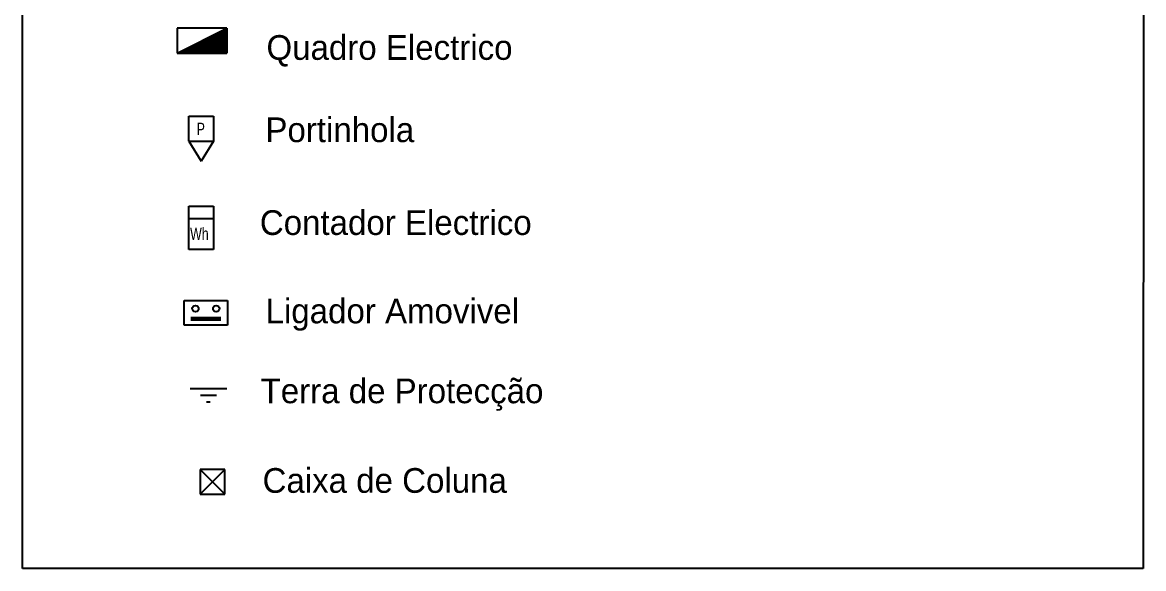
# Model space of a CAD drawing. Header units: millimetres. Extents: x 145 to 60311, y -8355 to 8851.
# Drawn here: x 302.93 to 321.08, y 430.08 to 438.92 of the extents above; entities that cross this region are included whole.
import ezdxf
from ezdxf.enums import TextEntityAlignment as Align

# ---------------------------------------------------------------- set-up
doc = ezdxf.new("R2010")
doc.units = ezdxf.units.MM
for name, color, linetype in [('Alimentações gerais', 3, 'Continuous'), ('Iluminação normal', 3, 'Continuous'), ('Quadros eléctricos', 3, 'Continuous')]:
    doc.layers.add(name, color=color, linetype=linetype)

# ---------------------------------------------------------------- blocks, each defined once
blk = doc.blocks.new('QE Arrumo')
at = {"layer": 'Quadros eléctricos', "ltscale": 0.3}
h = blk.add_hatch(dxfattribs=at)
h.set_pattern_fill('ANSI31', color=256, scale=0.05, style=0)
h.set_pattern_definition([(45, (-418.419141, -77.15875), (-0.00441941738, 0.00441941738), [])])
h.paths.add_polyline_path([(0, 0.2), (0, -0.2), (0.2, -0.2)])
for p, q in [((0.2, 0.2), (0, 0.2)), ((0, 0.2), (0, -0.2)), ((0, 0.2), (0.2, -0.2)), ((0.2, -0.2), (0.2, 0.2)), ((0.2, -0.2), (0, -0.2))]:
    blk.add_line(p, q, dxfattribs=at)

msp = doc.modelspace()

# ---------------------------------------------------------------- linework, layer by layer
at = {"layer": 'Alimentações gerais', "ltscale": 0.3}
for p, q in [((305.622, 437.4), (306.022, 437.4)), ((305.622, 437), (305.622, 437.4)), ((306.022, 437.4), (306.022, 437)), ((305.622, 437), (306.022, 437)), ((305.622, 437), (305.822, 436.672)), ((306.022, 437), (305.822, 436.672)), ((305.62, 435.946), (306.02, 435.946)), ((305.62, 435.246), (305.62, 435.946)), ((306.02, 435.946), (306.02, 435.246)), ((305.62, 435.746), (306.02, 435.746)), ((306.02, 435.246), (305.62, 435.246)), ((305.547, 434.019), (305.547, 434.419)), ((305.547, 434.419), (306.247, 434.419)), ((306.247, 434.419), (306.247, 434.019)), ((306.247, 434.019), (305.547, 434.019)), ((306.203, 431.684), (305.803, 431.684)), ((305.803, 431.684), (305.803, 431.284)), ((305.803, 431.284), (306.203, 431.684)), ((305.803, 431.684), (306.203, 431.284)), ((306.203, 431.284), (306.203, 431.684)), ((305.803, 431.284), (306.203, 431.284))]:
    msp.add_line(p, q, dxfattribs=at)
at = {"layer": 'Alimentações gerais', "color": 3, "ltscale": 0.3}
for p, q in [((305.642, 432.994), (306.235, 432.994)), ((305.811, 432.887), (306.066, 432.887)), ((305.909, 432.782), (305.967, 432.782))]:
    msp.add_line(p, q, dxfattribs=at)
at = {"layer": 'Alimentações gerais', "ltscale": 0.3, "const_width": 0.07}
msp.add_lwpolyline([(305.651, 434.122), (306.143, 434.122)], dxfattribs=at)
at = {"layer": 'Alimentações gerais', "ltscale": 0.3}
for centre in [(305.728, 434.288), (306.064, 434.288)]:
    msp.add_circle(centre, 0.0514, dxfattribs=at)
at = {"layer": 'Iluminação normal', "ltscale": 0.3}
for p, q in [((302.927, 430.081), (302.931, 440.534)), ((321.075, 440.534), (321.07, 430.081)), ((321.07, 430.081), (302.927, 430.081))]:
    msp.add_line(p, q, dxfattribs=at)

# ---------------------------------------------------------------- block references
at = {"layer": 'Quadros eléctricos', "ltscale": 0.3, "xscale": 2, "yscale": 2, "zscale": 2, "rotation": 90}
msp.add_blockref('QE Arrumo', (305.834, 438.424), dxfattribs=at)

# ---------------------------------------------------------------- texts
at = {"layer": 'Alimentações gerais', "ltscale": 0.3, "width": 0.75}
for s, p in [('P', (305.881, 437.096)), ('Wh', (305.942, 435.398))]:
    msp.add_text(s, height=0.2, dxfattribs=at).set_placement(p, align=Align.RIGHT)
at = {"layer": 'Iluminação normal', "ltscale": 0.3}
for s, p in [('Quadro Electrico', (306.877, 438.314)), ('Portinhola', (306.86, 436.982)), ('Contador Electrico', (306.77, 435.48)), ('Ligador Amovivel', (306.863, 434.05)), ('Terra de Protecção', (306.782, 432.757)), ('Caixa de Coluna', (306.814, 431.307))]:
    msp.add_text(s, height=0.4, dxfattribs=at).set_placement(p)

doc.saveas('drawing.dxf')
